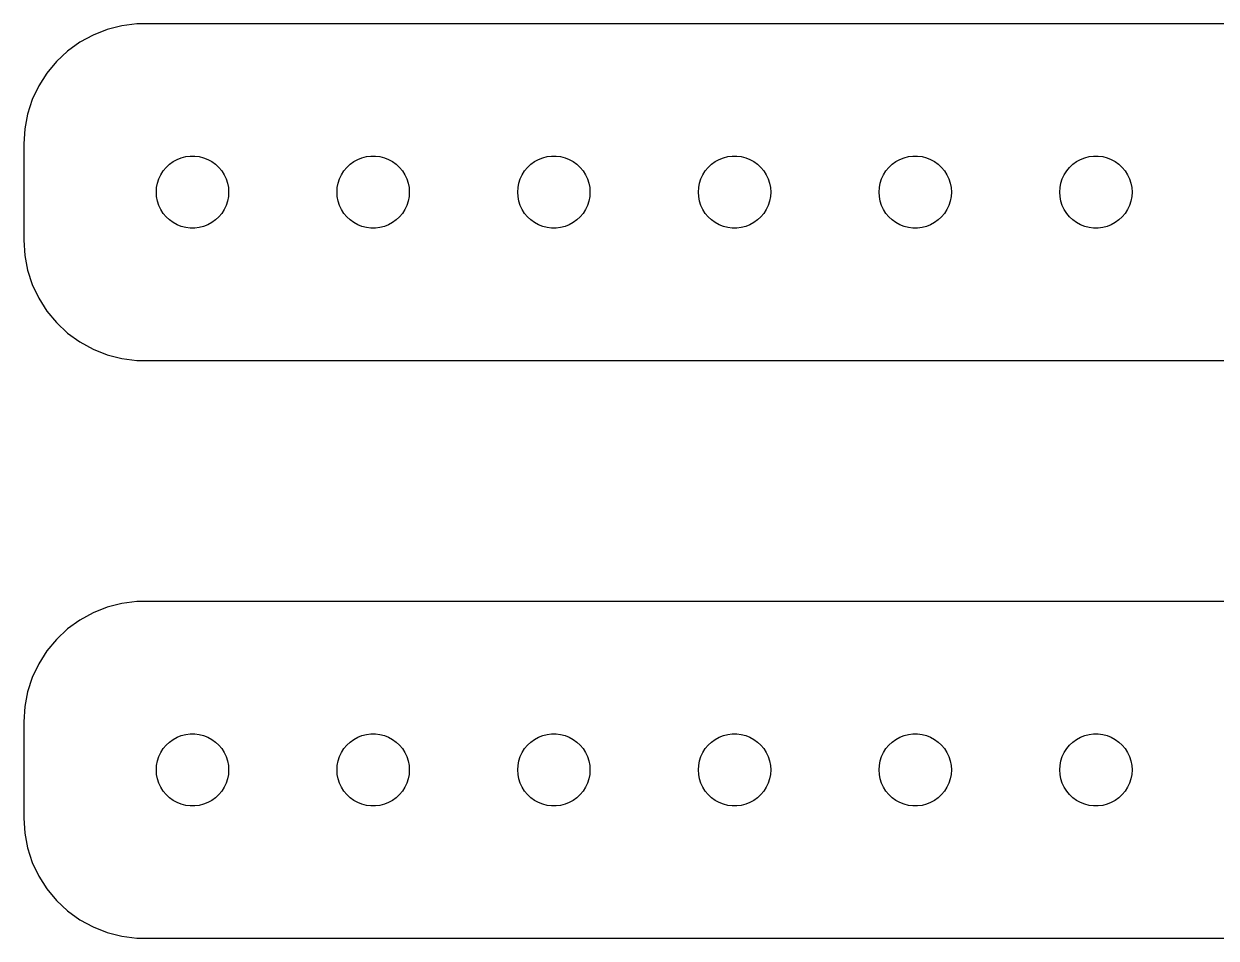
# Model space of a CAD drawing. Header units: metres. Extents: x -210 to 210, y 41 to 79.
# Drawn here: x -209.5 to -160.01, y 41.01 to 78.99 of the extents above; entities that cross this region are included whole.
import ezdxf

# ---------------------------------------------------------------- set-up
doc = ezdxf.new("R2010")
doc.units = ezdxf.units.M

msp = doc.modelspace()

# ---------------------------------------------------------------- linework, layer by layer
for p, q in [((-206.045, 78.7553), (-206.629, 78.5241)), ((-205.437, 78.9114), (-206.045, 78.7553)), ((-204.814, 78.9901), (-205.437, 78.9114)), ((204.814, 78.9901), (-204.814, 78.9901)), ((-207.179, 78.2216), (-207.687, 77.8526)), ((-206.629, 78.5241), (-207.179, 78.2216)), ((-207.687, 77.8526), (-208.145, 77.4227)), ((-208.145, 77.4227), (-208.545, 76.9389)), ((-208.545, 76.9389), (-208.882, 76.4088)), ((-208.882, 76.4088), (-209.149, 75.8406)), ((-209.149, 75.8406), (-209.343, 75.2434)), ((-209.343, 75.2434), (-209.461, 74.6267)), ((-209.461, 74.6267), (-209.5, 74)), ((-209.5, 74), (-209.5, 70)), ((-203.456, 73.1558), (-203.304, 73.2665)), ((-203.304, 73.2665), (-203.139, 73.3572)), ((-203.139, 73.3572), (-202.964, 73.4266)), ((-202.964, 73.4266), (-202.781, 73.4734)), ((-202.781, 73.4734), (-202.594, 73.497)), ((-202.594, 73.497), (-202.406, 73.497)), ((-202.406, 73.497), (-202.219, 73.4734)), ((-202.219, 73.4734), (-202.036, 73.4266)), ((-202.036, 73.4266), (-201.861, 73.3572)), ((-201.861, 73.3572), (-201.696, 73.2665)), ((-201.696, 73.2665), (-201.544, 73.1558)), ((-195.956, 73.1558), (-195.804, 73.2665)), ((-195.804, 73.2665), (-195.639, 73.3572)), ((-195.639, 73.3572), (-195.464, 73.4266)), ((-195.464, 73.4266), (-195.281, 73.4734)), ((-195.281, 73.4734), (-195.094, 73.497)), ((-195.094, 73.497), (-194.906, 73.497)), ((-194.906, 73.497), (-194.719, 73.4734)), ((-194.719, 73.4734), (-194.536, 73.4266)), ((-194.536, 73.4266), (-194.361, 73.3572)), ((-194.361, 73.3572), (-194.196, 73.2665)), ((-194.196, 73.2665), (-194.044, 73.1558)), ((-188.456, 73.1558), (-188.304, 73.2665)), ((-188.304, 73.2665), (-188.139, 73.3572)), ((-188.139, 73.3572), (-187.964, 73.4266)), ((-187.964, 73.4266), (-187.781, 73.4734)), ((-187.781, 73.4734), (-187.594, 73.497)), ((-187.594, 73.497), (-187.406, 73.497)), ((-187.406, 73.497), (-187.219, 73.4734)), ((-187.219, 73.4734), (-187.036, 73.4266)), ((-187.036, 73.4266), (-186.861, 73.3572)), ((-186.861, 73.3572), (-186.696, 73.2665)), ((-186.696, 73.2665), (-186.544, 73.1558)), ((-180.956, 73.1558), (-180.804, 73.2665)), ((-180.804, 73.2665), (-180.639, 73.3572)), ((-180.639, 73.3572), (-180.464, 73.4266)), ((-180.464, 73.4266), (-180.281, 73.4734)), ((-180.281, 73.4734), (-180.094, 73.497)), ((-180.094, 73.497), (-179.906, 73.497)), ((-179.906, 73.497), (-179.719, 73.4734)), ((-179.719, 73.4734), (-179.536, 73.4266)), ((-179.536, 73.4266), (-179.361, 73.3572)), ((-179.361, 73.3572), (-179.196, 73.2665)), ((-179.196, 73.2665), (-179.044, 73.1558)), ((-173.456, 73.1558), (-173.304, 73.2665)), ((-173.304, 73.2665), (-173.139, 73.3572)), ((-173.139, 73.3572), (-172.964, 73.4266)), ((-172.964, 73.4266), (-172.781, 73.4734)), ((-172.781, 73.4734), (-172.594, 73.497)), ((-172.594, 73.497), (-172.406, 73.497)), ((-172.406, 73.497), (-172.219, 73.4734)), ((-172.219, 73.4734), (-172.036, 73.4266)), ((-172.036, 73.4266), (-171.861, 73.3572)), ((-171.861, 73.3572), (-171.696, 73.2665)), ((-171.696, 73.2665), (-171.544, 73.1558)), ((-165.956, 73.1558), (-165.804, 73.2665)), ((-165.804, 73.2665), (-165.639, 73.3572)), ((-165.639, 73.3572), (-165.464, 73.4266)), ((-165.464, 73.4266), (-165.281, 73.4734)), ((-165.281, 73.4734), (-165.094, 73.497)), ((-165.094, 73.497), (-164.906, 73.497)), ((-164.906, 73.497), (-164.719, 73.4734)), ((-164.719, 73.4734), (-164.536, 73.4266)), ((-164.536, 73.4266), (-164.361, 73.3572)), ((-164.361, 73.3572), (-164.196, 73.2665)), ((-164.196, 73.2665), (-164.044, 73.1558)), ((-203.814, 72.7226), (-203.714, 72.8817)), ((-203.714, 72.8817), (-203.593, 73.0268)), ((-203.593, 73.0268), (-203.456, 73.1558)), ((-201.544, 73.1558), (-201.407, 73.0268)), ((-201.407, 73.0268), (-201.286, 72.8817)), ((-201.286, 72.8817), (-201.186, 72.7226)), ((-196.314, 72.7226), (-196.214, 72.8817)), ((-196.214, 72.8817), (-196.093, 73.0268)), ((-196.093, 73.0268), (-195.956, 73.1558)), ((-194.044, 73.1558), (-193.907, 73.0268)), ((-193.907, 73.0268), (-193.786, 72.8817)), ((-193.786, 72.8817), (-193.686, 72.7226)), ((-188.814, 72.7226), (-188.714, 72.8817)), ((-188.714, 72.8817), (-188.593, 73.0268)), ((-188.593, 73.0268), (-188.456, 73.1558)), ((-186.544, 73.1558), (-186.407, 73.0268)), ((-186.407, 73.0268), (-186.286, 72.8817)), ((-186.286, 72.8817), (-186.186, 72.7226)), ((-181.314, 72.7226), (-181.214, 72.8817)), ((-181.214, 72.8817), (-181.093, 73.0268)), ((-181.093, 73.0268), (-180.956, 73.1558)), ((-179.044, 73.1558), (-178.907, 73.0268)), ((-178.907, 73.0268), (-178.786, 72.8817)), ((-178.786, 72.8817), (-178.686, 72.7226)), ((-173.814, 72.7226), (-173.714, 72.8817)), ((-173.714, 72.8817), (-173.593, 73.0268)), ((-173.593, 73.0268), (-173.456, 73.1558)), ((-171.544, 73.1558), (-171.407, 73.0268)), ((-171.407, 73.0268), (-171.286, 72.8817)), ((-171.286, 72.8817), (-171.186, 72.7226)), ((-166.314, 72.7226), (-166.214, 72.8817)), ((-166.214, 72.8817), (-166.093, 73.0268)), ((-166.093, 73.0268), (-165.956, 73.1558)), ((-164.044, 73.1558), (-163.907, 73.0268)), ((-163.907, 73.0268), (-163.786, 72.8817)), ((-163.786, 72.8817), (-163.686, 72.7226)), ((-203.988, 72.188), (-203.953, 72.373)), ((-203.953, 72.373), (-203.895, 72.5522)), ((-203.895, 72.5522), (-203.814, 72.7226)), ((-201.186, 72.7226), (-201.105, 72.5522)), ((-201.105, 72.5522), (-201.047, 72.373)), ((-201.047, 72.373), (-201.012, 72.188)), ((-196.488, 72.188), (-196.453, 72.373)), ((-196.453, 72.373), (-196.395, 72.5522)), ((-196.395, 72.5522), (-196.314, 72.7226)), ((-193.686, 72.7226), (-193.605, 72.5522)), ((-193.605, 72.5522), (-193.547, 72.373)), ((-193.547, 72.373), (-193.512, 72.188)), ((-188.988, 72.188), (-188.953, 72.373)), ((-188.953, 72.373), (-188.895, 72.5522)), ((-188.895, 72.5522), (-188.814, 72.7226)), ((-186.186, 72.7226), (-186.105, 72.5522)), ((-186.105, 72.5522), (-186.047, 72.373)), ((-186.047, 72.373), (-186.012, 72.188)), ((-181.488, 72.188), (-181.453, 72.373)), ((-181.453, 72.373), (-181.395, 72.5522)), ((-181.395, 72.5522), (-181.314, 72.7226)), ((-178.686, 72.7226), (-178.605, 72.5522)), ((-178.605, 72.5522), (-178.547, 72.373)), ((-178.547, 72.373), (-178.512, 72.188)), ((-173.988, 72.188), (-173.953, 72.373)), ((-173.953, 72.373), (-173.895, 72.5522)), ((-173.895, 72.5522), (-173.814, 72.7226)), ((-171.186, 72.7226), (-171.105, 72.5522)), ((-171.105, 72.5522), (-171.047, 72.373)), ((-171.047, 72.373), (-171.012, 72.188)), ((-166.488, 72.188), (-166.453, 72.373)), ((-166.453, 72.373), (-166.395, 72.5522)), ((-166.395, 72.5522), (-166.314, 72.7226)), ((-163.686, 72.7226), (-163.605, 72.5522)), ((-163.605, 72.5522), (-163.547, 72.373)), ((-163.547, 72.373), (-163.512, 72.188)), ((-204, 72), (-203.988, 72.188)), ((-203.988, 71.812), (-204, 72)), ((-203.953, 71.627), (-203.988, 71.812)), ((-201.012, 71.812), (-201.047, 71.627)), ((-201.012, 72.188), (-201, 72)), ((-201, 72), (-201.012, 71.812)), ((-196.5, 72), (-196.488, 72.188)), ((-196.488, 71.812), (-196.5, 72)), ((-196.453, 71.627), (-196.488, 71.812)), ((-193.512, 71.812), (-193.547, 71.627)), ((-193.512, 72.188), (-193.5, 72)), ((-193.5, 72), (-193.512, 71.812)), ((-189, 72), (-188.988, 72.188)), ((-188.988, 71.812), (-189, 72)), ((-188.953, 71.627), (-188.988, 71.812)), ((-186.012, 71.812), (-186.047, 71.627)), ((-186.012, 72.188), (-186, 72)), ((-186, 72), (-186.012, 71.812)), ((-181.5, 72), (-181.488, 72.188)), ((-181.488, 71.812), (-181.5, 72)), ((-181.453, 71.627), (-181.488, 71.812)), ((-178.512, 71.812), (-178.547, 71.627)), ((-178.512, 72.188), (-178.5, 72)), ((-178.5, 72), (-178.512, 71.812)), ((-174, 72), (-173.988, 72.188)), ((-173.988, 71.812), (-174, 72)), ((-173.953, 71.627), (-173.988, 71.812)), ((-171.012, 71.812), (-171.047, 71.627)), ((-171.012, 72.188), (-171, 72)), ((-171, 72), (-171.012, 71.812)), ((-166.5, 72), (-166.488, 72.188)), ((-166.488, 71.812), (-166.5, 72)), ((-166.453, 71.627), (-166.488, 71.812)), ((-163.512, 71.812), (-163.547, 71.627)), ((-163.512, 72.188), (-163.5, 72)), ((-163.5, 72), (-163.512, 71.812)), ((-203.895, 71.4478), (-203.953, 71.627)), ((-203.814, 71.2774), (-203.895, 71.4478)), ((-203.714, 71.1183), (-203.814, 71.2774)), ((-201.186, 71.2774), (-201.286, 71.1183)), ((-201.105, 71.4478), (-201.186, 71.2774)), ((-201.047, 71.627), (-201.105, 71.4478)), ((-196.395, 71.4478), (-196.453, 71.627)), ((-196.314, 71.2774), (-196.395, 71.4478)), ((-196.214, 71.1183), (-196.314, 71.2774)), ((-193.686, 71.2774), (-193.786, 71.1183)), ((-193.605, 71.4478), (-193.686, 71.2774)), ((-193.547, 71.627), (-193.605, 71.4478)), ((-188.895, 71.4478), (-188.953, 71.627)), ((-188.814, 71.2774), (-188.895, 71.4478)), ((-188.714, 71.1183), (-188.814, 71.2774)), ((-186.186, 71.2774), (-186.286, 71.1183)), ((-186.105, 71.4478), (-186.186, 71.2774)), ((-186.047, 71.627), (-186.105, 71.4478)), ((-181.395, 71.4478), (-181.453, 71.627)), ((-181.314, 71.2774), (-181.395, 71.4478)), ((-181.214, 71.1183), (-181.314, 71.2774)), ((-178.686, 71.2774), (-178.786, 71.1183)), ((-178.605, 71.4478), (-178.686, 71.2774)), ((-178.547, 71.627), (-178.605, 71.4478)), ((-173.895, 71.4478), (-173.953, 71.627)), ((-173.814, 71.2774), (-173.895, 71.4478)), ((-173.714, 71.1183), (-173.814, 71.2774)), ((-171.186, 71.2774), (-171.286, 71.1183)), ((-171.105, 71.4478), (-171.186, 71.2774)), ((-171.047, 71.627), (-171.105, 71.4478)), ((-166.395, 71.4478), (-166.453, 71.627)), ((-166.314, 71.2774), (-166.395, 71.4478)), ((-166.214, 71.1183), (-166.314, 71.2774)), ((-163.686, 71.2774), (-163.786, 71.1183)), ((-163.605, 71.4478), (-163.686, 71.2774)), ((-163.547, 71.627), (-163.605, 71.4478)), ((-203.593, 70.9732), (-203.714, 71.1183)), ((-203.456, 70.8442), (-203.593, 70.9732)), ((-203.304, 70.7335), (-203.456, 70.8442)), ((-201.544, 70.8442), (-201.696, 70.7335)), ((-201.407, 70.9732), (-201.544, 70.8442)), ((-201.286, 71.1183), (-201.407, 70.9732)), ((-196.093, 70.9732), (-196.214, 71.1183)), ((-195.956, 70.8442), (-196.093, 70.9732)), ((-195.804, 70.7335), (-195.956, 70.8442)), ((-194.044, 70.8442), (-194.196, 70.7335)), ((-193.907, 70.9732), (-194.044, 70.8442)), ((-193.786, 71.1183), (-193.907, 70.9732)), ((-188.593, 70.9732), (-188.714, 71.1183)), ((-188.456, 70.8442), (-188.593, 70.9732)), ((-188.304, 70.7335), (-188.456, 70.8442)), ((-186.544, 70.8442), (-186.696, 70.7335)), ((-186.407, 70.9732), (-186.544, 70.8442)), ((-186.286, 71.1183), (-186.407, 70.9732)), ((-181.093, 70.9732), (-181.214, 71.1183)), ((-180.956, 70.8442), (-181.093, 70.9732)), ((-180.804, 70.7335), (-180.956, 70.8442)), ((-179.044, 70.8442), (-179.196, 70.7335)), ((-178.907, 70.9732), (-179.044, 70.8442)), ((-178.786, 71.1183), (-178.907, 70.9732)), ((-173.593, 70.9732), (-173.714, 71.1183)), ((-173.456, 70.8442), (-173.593, 70.9732)), ((-173.304, 70.7335), (-173.456, 70.8442)), ((-171.544, 70.8442), (-171.696, 70.7335)), ((-171.407, 70.9732), (-171.544, 70.8442)), ((-171.286, 71.1183), (-171.407, 70.9732)), ((-166.093, 70.9732), (-166.214, 71.1183)), ((-165.956, 70.8442), (-166.093, 70.9732)), ((-165.804, 70.7335), (-165.956, 70.8442)), ((-164.044, 70.8442), (-164.196, 70.7335)), ((-163.907, 70.9732), (-164.044, 70.8442)), ((-163.786, 71.1183), (-163.907, 70.9732)), ((-203.139, 70.6428), (-203.304, 70.7335)), ((-202.964, 70.5734), (-203.139, 70.6428)), ((-202.781, 70.5266), (-202.964, 70.5734)), ((-202.594, 70.503), (-202.781, 70.5266)), ((-202.406, 70.503), (-202.594, 70.503)), ((-202.219, 70.5266), (-202.406, 70.503)), ((-202.036, 70.5734), (-202.219, 70.5266)), ((-201.861, 70.6428), (-202.036, 70.5734)), ((-201.696, 70.7335), (-201.861, 70.6428)), ((-195.639, 70.6428), (-195.804, 70.7335)), ((-195.464, 70.5734), (-195.639, 70.6428)), ((-195.281, 70.5266), (-195.464, 70.5734)), ((-195.094, 70.503), (-195.281, 70.5266)), ((-194.906, 70.503), (-195.094, 70.503)), ((-194.719, 70.5266), (-194.906, 70.503)), ((-194.536, 70.5734), (-194.719, 70.5266)), ((-194.361, 70.6428), (-194.536, 70.5734)), ((-194.196, 70.7335), (-194.361, 70.6428)), ((-188.139, 70.6428), (-188.304, 70.7335)), ((-187.964, 70.5734), (-188.139, 70.6428)), ((-187.781, 70.5266), (-187.964, 70.5734)), ((-187.594, 70.503), (-187.781, 70.5266)), ((-187.406, 70.503), (-187.594, 70.503)), ((-187.219, 70.5266), (-187.406, 70.503)), ((-187.036, 70.5734), (-187.219, 70.5266)), ((-186.861, 70.6428), (-187.036, 70.5734)), ((-186.696, 70.7335), (-186.861, 70.6428)), ((-180.639, 70.6428), (-180.804, 70.7335)), ((-180.464, 70.5734), (-180.639, 70.6428)), ((-180.281, 70.5266), (-180.464, 70.5734)), ((-180.094, 70.503), (-180.281, 70.5266)), ((-179.906, 70.503), (-180.094, 70.503)), ((-179.719, 70.5266), (-179.906, 70.503)), ((-179.536, 70.5734), (-179.719, 70.5266)), ((-179.361, 70.6428), (-179.536, 70.5734)), ((-179.196, 70.7335), (-179.361, 70.6428)), ((-173.139, 70.6428), (-173.304, 70.7335)), ((-172.964, 70.5734), (-173.139, 70.6428)), ((-172.781, 70.5266), (-172.964, 70.5734)), ((-172.594, 70.503), (-172.781, 70.5266)), ((-172.406, 70.503), (-172.594, 70.503)), ((-172.219, 70.5266), (-172.406, 70.503)), ((-172.036, 70.5734), (-172.219, 70.5266)), ((-171.861, 70.6428), (-172.036, 70.5734)), ((-171.696, 70.7335), (-171.861, 70.6428)), ((-165.639, 70.6428), (-165.804, 70.7335)), ((-165.464, 70.5734), (-165.639, 70.6428)), ((-165.281, 70.5266), (-165.464, 70.5734)), ((-165.094, 70.503), (-165.281, 70.5266)), ((-164.906, 70.503), (-165.094, 70.503)), ((-164.719, 70.5266), (-164.906, 70.503)), ((-164.536, 70.5734), (-164.719, 70.5266)), ((-164.361, 70.6428), (-164.536, 70.5734)), ((-164.196, 70.7335), (-164.361, 70.6428)), ((-209.5, 70), (-209.461, 69.3733)), ((-209.461, 69.3733), (-209.343, 68.7566)), ((-209.343, 68.7566), (-209.149, 68.1594)), ((-209.149, 68.1594), (-208.882, 67.5912)), ((-208.882, 67.5912), (-208.545, 67.0611)), ((-208.545, 67.0611), (-208.145, 66.5773)), ((-208.145, 66.5773), (-207.687, 66.1474)), ((-207.687, 66.1474), (-207.179, 65.7784)), ((-207.179, 65.7784), (-206.629, 65.4759)), ((-206.629, 65.4759), (-206.045, 65.2447)), ((-206.045, 65.2447), (-205.437, 65.0886)), ((-205.437, 65.0886), (-204.814, 65.0099)), ((-204.814, 65.0099), (204.814, 65.0099)), ((-204.814, 54.9901), (-205.437, 54.9114)), ((204.814, 54.9901), (-204.814, 54.9901)), ((-206.629, 54.5241), (-207.179, 54.2216)), ((-206.045, 54.7553), (-206.629, 54.5241)), ((-205.437, 54.9114), (-206.045, 54.7553)), ((-207.179, 54.2216), (-207.687, 53.8526)), ((-207.687, 53.8526), (-208.145, 53.4227)), ((-208.145, 53.4227), (-208.545, 52.9389)), ((-208.545, 52.9389), (-208.882, 52.4088)), ((-208.882, 52.4088), (-209.149, 51.8406)), ((-209.149, 51.8406), (-209.343, 51.2434)), ((-209.343, 51.2434), (-209.461, 50.6267)), ((-209.461, 50.6267), (-209.5, 50)), ((-209.5, 50), (-209.5, 46)), ((-202.781, 49.4734), (-202.594, 49.497)), ((-202.594, 49.497), (-202.406, 49.497)), ((-202.406, 49.497), (-202.219, 49.4734)), ((-195.281, 49.4734), (-195.094, 49.497)), ((-195.094, 49.497), (-194.906, 49.497)), ((-194.906, 49.497), (-194.719, 49.4734)), ((-187.781, 49.4734), (-187.594, 49.497)), ((-187.594, 49.497), (-187.406, 49.497)), ((-187.406, 49.497), (-187.219, 49.4734)), ((-180.281, 49.4734), (-180.094, 49.497)), ((-180.094, 49.497), (-179.906, 49.497)), ((-179.906, 49.497), (-179.719, 49.4734)), ((-172.781, 49.4734), (-172.594, 49.497)), ((-172.594, 49.497), (-172.406, 49.497)), ((-172.406, 49.497), (-172.219, 49.4734)), ((-165.281, 49.4734), (-165.094, 49.497)), ((-165.094, 49.497), (-164.906, 49.497)), ((-164.906, 49.497), (-164.719, 49.4734)), ((-203.714, 48.8817), (-203.593, 49.0268)), ((-203.593, 49.0268), (-203.456, 49.1558)), ((-203.456, 49.1558), (-203.304, 49.2665)), ((-203.304, 49.2665), (-203.139, 49.3572)), ((-203.139, 49.3572), (-202.964, 49.4266)), ((-202.964, 49.4266), (-202.781, 49.4734)), ((-202.219, 49.4734), (-202.036, 49.4266)), ((-202.036, 49.4266), (-201.861, 49.3572)), ((-201.861, 49.3572), (-201.696, 49.2665)), ((-201.696, 49.2665), (-201.544, 49.1558)), ((-201.544, 49.1558), (-201.407, 49.0268)), ((-201.407, 49.0268), (-201.286, 48.8817)), ((-196.214, 48.8817), (-196.093, 49.0268)), ((-196.093, 49.0268), (-195.956, 49.1558)), ((-195.956, 49.1558), (-195.804, 49.2665)), ((-195.804, 49.2665), (-195.639, 49.3572)), ((-195.639, 49.3572), (-195.464, 49.4266)), ((-195.464, 49.4266), (-195.281, 49.4734)), ((-194.719, 49.4734), (-194.536, 49.4266)), ((-194.536, 49.4266), (-194.361, 49.3572)), ((-194.361, 49.3572), (-194.196, 49.2665)), ((-194.196, 49.2665), (-194.044, 49.1558)), ((-194.044, 49.1558), (-193.907, 49.0268)), ((-193.907, 49.0268), (-193.786, 48.8817)), ((-188.714, 48.8817), (-188.593, 49.0268)), ((-188.593, 49.0268), (-188.456, 49.1558)), ((-188.456, 49.1558), (-188.304, 49.2665)), ((-188.304, 49.2665), (-188.139, 49.3572)), ((-188.139, 49.3572), (-187.964, 49.4266)), ((-187.964, 49.4266), (-187.781, 49.4734)), ((-187.219, 49.4734), (-187.036, 49.4266)), ((-187.036, 49.4266), (-186.861, 49.3572)), ((-186.861, 49.3572), (-186.696, 49.2665)), ((-186.696, 49.2665), (-186.544, 49.1558)), ((-186.544, 49.1558), (-186.407, 49.0268)), ((-186.407, 49.0268), (-186.286, 48.8817)), ((-181.214, 48.8817), (-181.093, 49.0268)), ((-181.093, 49.0268), (-180.956, 49.1558)), ((-180.956, 49.1558), (-180.804, 49.2665)), ((-180.804, 49.2665), (-180.639, 49.3572)), ((-180.639, 49.3572), (-180.464, 49.4266)), ((-180.464, 49.4266), (-180.281, 49.4734)), ((-179.719, 49.4734), (-179.536, 49.4266)), ((-179.536, 49.4266), (-179.361, 49.3572)), ((-179.361, 49.3572), (-179.196, 49.2665)), ((-179.196, 49.2665), (-179.044, 49.1558)), ((-179.044, 49.1558), (-178.907, 49.0268)), ((-178.907, 49.0268), (-178.786, 48.8817)), ((-173.714, 48.8817), (-173.593, 49.0268)), ((-173.593, 49.0268), (-173.456, 49.1558)), ((-173.456, 49.1558), (-173.304, 49.2665)), ((-173.304, 49.2665), (-173.139, 49.3572)), ((-173.139, 49.3572), (-172.964, 49.4266)), ((-172.964, 49.4266), (-172.781, 49.4734)), ((-172.219, 49.4734), (-172.036, 49.4266)), ((-172.036, 49.4266), (-171.861, 49.3572)), ((-171.861, 49.3572), (-171.696, 49.2665)), ((-171.696, 49.2665), (-171.544, 49.1558)), ((-171.544, 49.1558), (-171.407, 49.0268)), ((-171.407, 49.0268), (-171.286, 48.8817)), ((-166.214, 48.8817), (-166.093, 49.0268)), ((-166.093, 49.0268), (-165.956, 49.1558)), ((-165.956, 49.1558), (-165.804, 49.2665)), ((-165.804, 49.2665), (-165.639, 49.3572)), ((-165.639, 49.3572), (-165.464, 49.4266)), ((-165.464, 49.4266), (-165.281, 49.4734)), ((-164.719, 49.4734), (-164.536, 49.4266)), ((-164.536, 49.4266), (-164.361, 49.3572)), ((-164.361, 49.3572), (-164.196, 49.2665)), ((-164.196, 49.2665), (-164.044, 49.1558)), ((-164.044, 49.1558), (-163.907, 49.0268)), ((-163.907, 49.0268), (-163.786, 48.8817)), ((-203.953, 48.373), (-203.895, 48.5522)), ((-203.895, 48.5522), (-203.814, 48.7226)), ((-203.814, 48.7226), (-203.714, 48.8817)), ((-201.286, 48.8817), (-201.186, 48.7226)), ((-201.186, 48.7226), (-201.105, 48.5522)), ((-201.105, 48.5522), (-201.047, 48.373)), ((-196.453, 48.373), (-196.395, 48.5522)), ((-196.395, 48.5522), (-196.314, 48.7226)), ((-196.314, 48.7226), (-196.214, 48.8817)), ((-193.786, 48.8817), (-193.686, 48.7226)), ((-193.686, 48.7226), (-193.605, 48.5522)), ((-193.605, 48.5522), (-193.547, 48.373)), ((-188.953, 48.373), (-188.895, 48.5522)), ((-188.895, 48.5522), (-188.814, 48.7226)), ((-188.814, 48.7226), (-188.714, 48.8817)), ((-186.286, 48.8817), (-186.186, 48.7226)), ((-186.186, 48.7226), (-186.105, 48.5522)), ((-186.105, 48.5522), (-186.047, 48.373)), ((-181.453, 48.373), (-181.395, 48.5522)), ((-181.395, 48.5522), (-181.314, 48.7226)), ((-181.314, 48.7226), (-181.214, 48.8817)), ((-178.786, 48.8817), (-178.686, 48.7226)), ((-178.686, 48.7226), (-178.605, 48.5522)), ((-178.605, 48.5522), (-178.547, 48.373)), ((-173.953, 48.373), (-173.895, 48.5522)), ((-173.895, 48.5522), (-173.814, 48.7226)), ((-173.814, 48.7226), (-173.714, 48.8817)), ((-171.286, 48.8817), (-171.186, 48.7226)), ((-171.186, 48.7226), (-171.105, 48.5522)), ((-171.105, 48.5522), (-171.047, 48.373)), ((-166.453, 48.373), (-166.395, 48.5522)), ((-166.395, 48.5522), (-166.314, 48.7226)), ((-166.314, 48.7226), (-166.214, 48.8817)), ((-163.786, 48.8817), (-163.686, 48.7226)), ((-163.686, 48.7226), (-163.605, 48.5522)), ((-163.605, 48.5522), (-163.547, 48.373)), ((-204, 48), (-203.988, 48.188)), ((-203.988, 48.188), (-203.953, 48.373)), ((-201.047, 48.373), (-201.012, 48.188)), ((-201.012, 48.188), (-201, 48)), ((-196.5, 48), (-196.488, 48.188)), ((-196.488, 48.188), (-196.453, 48.373)), ((-193.547, 48.373), (-193.512, 48.188)), ((-193.512, 48.188), (-193.5, 48)), ((-189, 48), (-188.988, 48.188)), ((-188.988, 48.188), (-188.953, 48.373)), ((-186.047, 48.373), (-186.012, 48.188)), ((-186.012, 48.188), (-186, 48)), ((-181.5, 48), (-181.488, 48.188)), ((-181.488, 48.188), (-181.453, 48.373)), ((-178.547, 48.373), (-178.512, 48.188)), ((-178.512, 48.188), (-178.5, 48)), ((-174, 48), (-173.988, 48.188)), ((-173.988, 48.188), (-173.953, 48.373)), ((-171.047, 48.373), (-171.012, 48.188)), ((-171.012, 48.188), (-171, 48)), ((-166.5, 48), (-166.488, 48.188)), ((-166.488, 48.188), (-166.453, 48.373)), ((-163.547, 48.373), (-163.512, 48.188)), ((-163.512, 48.188), (-163.5, 48)), ((-203.988, 47.812), (-204, 48)), ((-203.953, 47.627), (-203.988, 47.812)), ((-203.895, 47.4478), (-203.953, 47.627)), ((-201.047, 47.627), (-201.105, 47.4478)), ((-201.012, 47.812), (-201.047, 47.627)), ((-201, 48), (-201.012, 47.812)), ((-196.488, 47.812), (-196.5, 48)), ((-196.453, 47.627), (-196.488, 47.812)), ((-196.395, 47.4478), (-196.453, 47.627)), ((-193.547, 47.627), (-193.605, 47.4478)), ((-193.512, 47.812), (-193.547, 47.627)), ((-193.5, 48), (-193.512, 47.812)), ((-188.988, 47.812), (-189, 48)), ((-188.953, 47.627), (-188.988, 47.812)), ((-188.895, 47.4478), (-188.953, 47.627)), ((-186.047, 47.627), (-186.105, 47.4478)), ((-186.012, 47.812), (-186.047, 47.627)), ((-186, 48), (-186.012, 47.812)), ((-181.488, 47.812), (-181.5, 48)), ((-181.453, 47.627), (-181.488, 47.812)), ((-181.395, 47.4478), (-181.453, 47.627)), ((-178.547, 47.627), (-178.605, 47.4478)), ((-178.512, 47.812), (-178.547, 47.627)), ((-178.5, 48), (-178.512, 47.812)), ((-173.988, 47.812), (-174, 48)), ((-173.953, 47.627), (-173.988, 47.812)), ((-173.895, 47.4478), (-173.953, 47.627)), ((-171.047, 47.627), (-171.105, 47.4478)), ((-171.012, 47.812), (-171.047, 47.627)), ((-171, 48), (-171.012, 47.812)), ((-166.488, 47.812), (-166.5, 48)), ((-166.453, 47.627), (-166.488, 47.812)), ((-166.395, 47.4478), (-166.453, 47.627)), ((-163.547, 47.627), (-163.605, 47.4478)), ((-163.512, 47.812), (-163.547, 47.627)), ((-163.5, 48), (-163.512, 47.812)), ((-203.814, 47.2774), (-203.895, 47.4478)), ((-203.714, 47.1183), (-203.814, 47.2774)), ((-203.593, 46.9732), (-203.714, 47.1183)), ((-201.286, 47.1183), (-201.407, 46.9732)), ((-201.186, 47.2774), (-201.286, 47.1183)), ((-201.105, 47.4478), (-201.186, 47.2774)), ((-196.314, 47.2774), (-196.395, 47.4478)), ((-196.214, 47.1183), (-196.314, 47.2774)), ((-196.093, 46.9732), (-196.214, 47.1183)), ((-193.786, 47.1183), (-193.907, 46.9732)), ((-193.686, 47.2774), (-193.786, 47.1183)), ((-193.605, 47.4478), (-193.686, 47.2774)), ((-188.814, 47.2774), (-188.895, 47.4478)), ((-188.714, 47.1183), (-188.814, 47.2774)), ((-188.593, 46.9732), (-188.714, 47.1183)), ((-186.286, 47.1183), (-186.407, 46.9732)), ((-186.186, 47.2774), (-186.286, 47.1183)), ((-186.105, 47.4478), (-186.186, 47.2774)), ((-181.314, 47.2774), (-181.395, 47.4478)), ((-181.214, 47.1183), (-181.314, 47.2774)), ((-181.093, 46.9732), (-181.214, 47.1183)), ((-178.786, 47.1183), (-178.907, 46.9732)), ((-178.686, 47.2774), (-178.786, 47.1183)), ((-178.605, 47.4478), (-178.686, 47.2774)), ((-173.814, 47.2774), (-173.895, 47.4478)), ((-173.714, 47.1183), (-173.814, 47.2774)), ((-173.593, 46.9732), (-173.714, 47.1183)), ((-171.286, 47.1183), (-171.407, 46.9732)), ((-171.186, 47.2774), (-171.286, 47.1183)), ((-171.105, 47.4478), (-171.186, 47.2774)), ((-166.314, 47.2774), (-166.395, 47.4478)), ((-166.214, 47.1183), (-166.314, 47.2774)), ((-166.093, 46.9732), (-166.214, 47.1183)), ((-163.786, 47.1183), (-163.907, 46.9732)), ((-163.686, 47.2774), (-163.786, 47.1183)), ((-163.605, 47.4478), (-163.686, 47.2774)), ((-203.456, 46.8442), (-203.593, 46.9732)), ((-203.304, 46.7335), (-203.456, 46.8442)), ((-203.139, 46.6428), (-203.304, 46.7335)), ((-202.964, 46.5734), (-203.139, 46.6428)), ((-202.781, 46.5266), (-202.964, 46.5734)), ((-202.594, 46.503), (-202.781, 46.5266)), ((-202.219, 46.5266), (-202.406, 46.503)), ((-202.036, 46.5734), (-202.219, 46.5266)), ((-201.861, 46.6428), (-202.036, 46.5734)), ((-201.696, 46.7335), (-201.861, 46.6428)), ((-201.544, 46.8442), (-201.696, 46.7335)), ((-201.407, 46.9732), (-201.544, 46.8442)), ((-195.956, 46.8442), (-196.093, 46.9732)), ((-195.804, 46.7335), (-195.956, 46.8442)), ((-195.639, 46.6428), (-195.804, 46.7335)), ((-195.464, 46.5734), (-195.639, 46.6428)), ((-195.281, 46.5266), (-195.464, 46.5734)), ((-195.094, 46.503), (-195.281, 46.5266)), ((-194.719, 46.5266), (-194.906, 46.503)), ((-194.536, 46.5734), (-194.719, 46.5266)), ((-194.361, 46.6428), (-194.536, 46.5734)), ((-194.196, 46.7335), (-194.361, 46.6428)), ((-194.044, 46.8442), (-194.196, 46.7335)), ((-193.907, 46.9732), (-194.044, 46.8442)), ((-188.456, 46.8442), (-188.593, 46.9732)), ((-188.304, 46.7335), (-188.456, 46.8442)), ((-188.139, 46.6428), (-188.304, 46.7335)), ((-187.964, 46.5734), (-188.139, 46.6428)), ((-187.781, 46.5266), (-187.964, 46.5734)), ((-187.594, 46.503), (-187.781, 46.5266)), ((-187.219, 46.5266), (-187.406, 46.503)), ((-187.036, 46.5734), (-187.219, 46.5266)), ((-186.861, 46.6428), (-187.036, 46.5734)), ((-186.696, 46.7335), (-186.861, 46.6428)), ((-186.544, 46.8442), (-186.696, 46.7335)), ((-186.407, 46.9732), (-186.544, 46.8442)), ((-180.956, 46.8442), (-181.093, 46.9732)), ((-180.804, 46.7335), (-180.956, 46.8442)), ((-180.639, 46.6428), (-180.804, 46.7335)), ((-180.464, 46.5734), (-180.639, 46.6428)), ((-180.281, 46.5266), (-180.464, 46.5734)), ((-180.094, 46.503), (-180.281, 46.5266)), ((-179.719, 46.5266), (-179.906, 46.503)), ((-179.536, 46.5734), (-179.719, 46.5266)), ((-179.361, 46.6428), (-179.536, 46.5734)), ((-179.196, 46.7335), (-179.361, 46.6428)), ((-179.044, 46.8442), (-179.196, 46.7335)), ((-178.907, 46.9732), (-179.044, 46.8442)), ((-173.456, 46.8442), (-173.593, 46.9732)), ((-173.304, 46.7335), (-173.456, 46.8442)), ((-173.139, 46.6428), (-173.304, 46.7335)), ((-172.964, 46.5734), (-173.139, 46.6428)), ((-172.781, 46.5266), (-172.964, 46.5734)), ((-172.594, 46.503), (-172.781, 46.5266)), ((-172.219, 46.5266), (-172.406, 46.503)), ((-172.036, 46.5734), (-172.219, 46.5266)), ((-171.861, 46.6428), (-172.036, 46.5734)), ((-171.696, 46.7335), (-171.861, 46.6428)), ((-171.544, 46.8442), (-171.696, 46.7335)), ((-171.407, 46.9732), (-171.544, 46.8442)), ((-165.956, 46.8442), (-166.093, 46.9732)), ((-165.804, 46.7335), (-165.956, 46.8442)), ((-165.639, 46.6428), (-165.804, 46.7335)), ((-165.464, 46.5734), (-165.639, 46.6428)), ((-165.281, 46.5266), (-165.464, 46.5734)), ((-165.094, 46.503), (-165.281, 46.5266)), ((-164.719, 46.5266), (-164.906, 46.503)), ((-164.536, 46.5734), (-164.719, 46.5266)), ((-164.361, 46.6428), (-164.536, 46.5734)), ((-164.196, 46.7335), (-164.361, 46.6428)), ((-164.044, 46.8442), (-164.196, 46.7335)), ((-163.907, 46.9732), (-164.044, 46.8442)), ((-202.406, 46.503), (-202.594, 46.503)), ((-194.906, 46.503), (-195.094, 46.503)), ((-187.406, 46.503), (-187.594, 46.503)), ((-179.906, 46.503), (-180.094, 46.503)), ((-172.406, 46.503), (-172.594, 46.503)), ((-164.906, 46.503), (-165.094, 46.503)), ((-209.5, 46), (-209.461, 45.3733)), ((-209.461, 45.3733), (-209.343, 44.7566)), ((-209.343, 44.7566), (-209.149, 44.1594)), ((-209.149, 44.1594), (-208.882, 43.5912)), ((-208.882, 43.5912), (-208.545, 43.0611)), ((-208.545, 43.0611), (-208.145, 42.5773)), ((-208.145, 42.5773), (-207.687, 42.1474)), ((-207.687, 42.1474), (-207.179, 41.7784)), ((-207.179, 41.7784), (-206.629, 41.4759)), ((-206.629, 41.4759), (-206.045, 41.2447)), ((-206.045, 41.2447), (-205.437, 41.0886)), ((-205.437, 41.0886), (-204.814, 41.0099)), ((-204.814, 41.0099), (204.814, 41.0099))]:
    msp.add_line(p, q)

doc.saveas('drawing.dxf')
